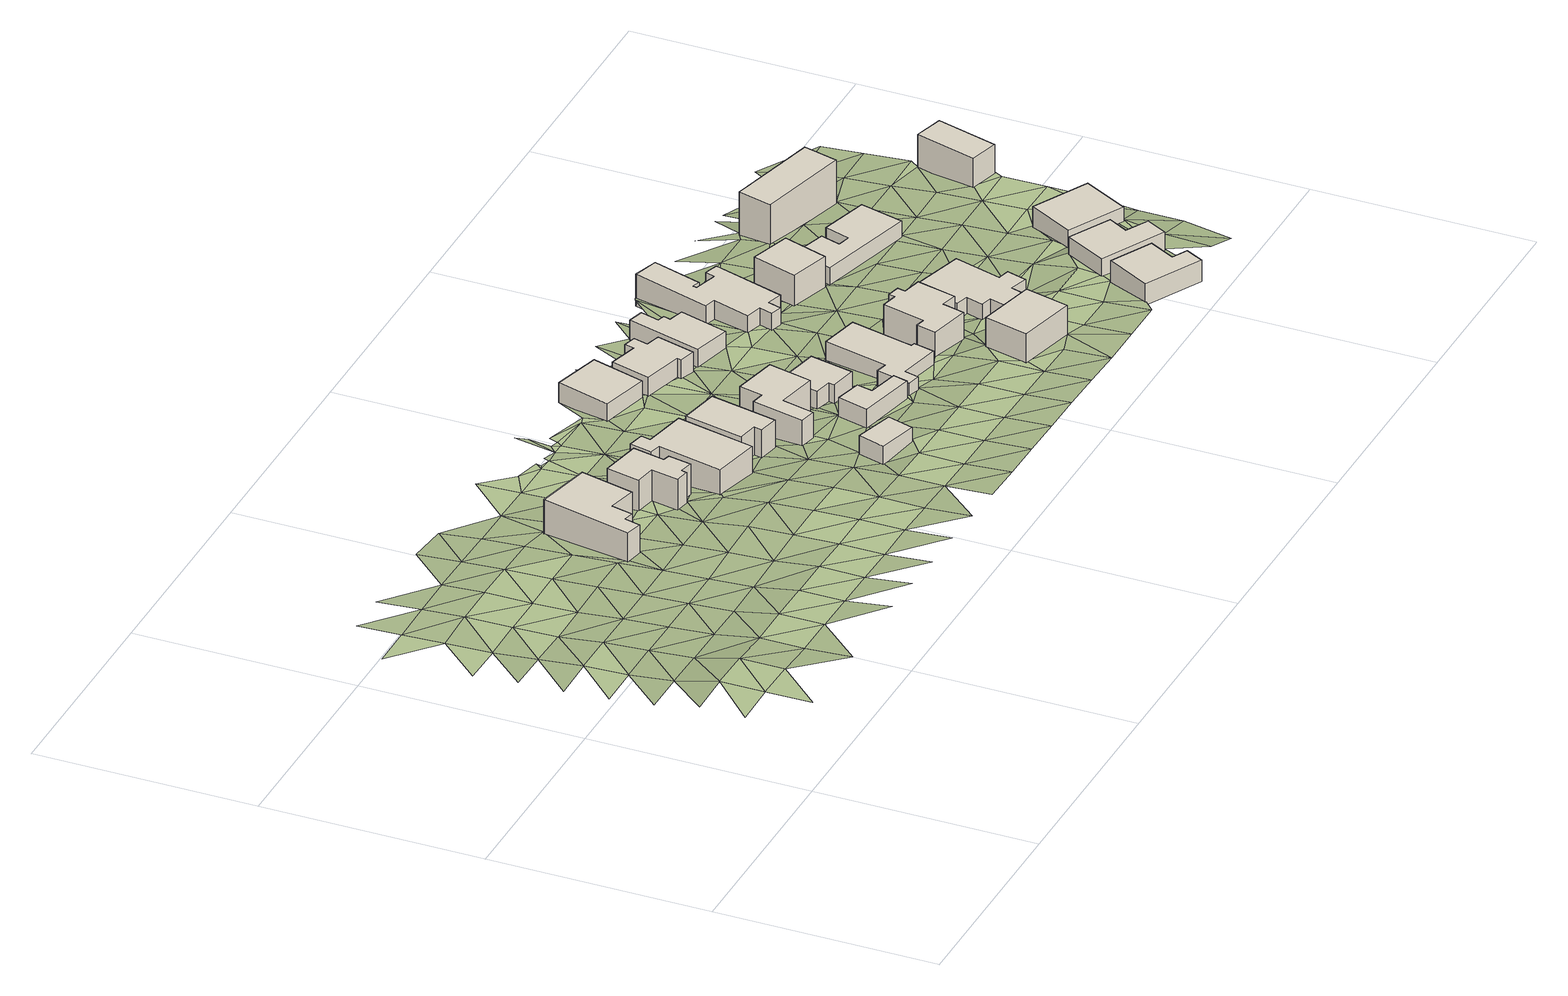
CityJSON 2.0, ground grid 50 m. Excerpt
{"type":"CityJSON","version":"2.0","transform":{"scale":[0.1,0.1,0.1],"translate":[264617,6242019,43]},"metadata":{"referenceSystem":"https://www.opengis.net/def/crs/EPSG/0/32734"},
"CityObjects":{
"building1":{"type":"Building","attributes":{"address":"98 Upper Balfour Street Salt River Cape Town","building":"house","building:levels":"2","footprint":{"type":"Polygon"},"plus_code":"CJXWXWXQ+XHX","ground_height":51.77,"building_height":6.9,"roof_height":58.67},"geometry":[{"type":"Solid","lod":"1","boundaries":[[[[0,1,2,3]],[[1,4,5,2]],[[4,6,7,5]],[[6,8,9,7]],[[8,10,11,9]],[[10,12,13,11]],[[12,14,15,13]],[[14,0,3,15]],[[3,2,5,7,9,11,13,15]],[[14,12,10,8,6,4,1,0]]]]}]},
"building2":{"type":"Building","attributes":{"address":"100 Upper Balfour Street Salt River Cape Town","building":"house","building:levels":"2","footprint":{"type":"Polygon"},"plus_code":"CMXPX4XR+XPV","ground_height":52.11,"building_height":6.9,"roof_height":59.01},"geometry":[{"type":"Solid","lod":"1","boundaries":[[[[16,17,18,19]],[[17,20,21,18]],[[20,22,23,21]],[[22,24,25,23]],[[24,26,27,25]],[[26,28,29,27]],[[28,30,31,29]],[[30,32,33,31]],[[32,34,35,33]],[[34,16,19,35]],[[19,18,21,23,25,27,29,31,33,35]],[[34,32,30,28,26,24,22,20,17,16]]]]}]},
"building3":{"type":"Building","attributes":{"address":"102 Upper Balfour Street Salt River Cape Town","building":"house","building:levels":"2","footprint":{"type":"Polygon"},"plus_code":"CPX8XFX2+XRX","ground_height":51.59,"building_height":6.9,"roof_height":58.49},"geometry":[{"type":"Solid","lod":"1","boundaries":[[[[36,37,38,39]],[[37,40,41,38]],[[40,42,43,41]],[[42,44,45,43]],[[44,46,47,45]],[[46,48,49,47]],[[48,50,51,49]],[[50,36,39,51]],[[39,38,41,43,45,47,49,51]],[[50,48,46,44,42,40,37,36]]]]}]},
"building4":{"type":"Building","attributes":{"address":"104 Upper Balfour Street Salt River Cape Town","building":"house","building:levels":"2","footprint":{"type":"Polygon"},"plus_code":"CPXWXWXQ+XFX","ground_height":51.07,"building_height":6.9,"roof_height":57.97},"geometry":[{"type":"Solid","lod":"1","boundaries":[[[[52,53,54,55]],[[53,56,57,54]],[[56,58,59,57]],[[58,60,61,59]],[[60,62,63,61]],[[62,52,55,63]],[[55,54,57,59,61,63]],[[62,60,58,56,53,52]]]]}]},
"building5":{"type":"Building","attributes":{"building":"yes","building:levels":"1","footprint":{"type":"Polygon"},"plus_code":"CQXCXCXV+XWV","ground_height":52.68,"building_height":4.1,"roof_height":56.78},"geometry":[{"type":"Solid","lod":"1","boundaries":[[[[64,65,66,67]],[[65,68,69,66]],[[68,70,71,69]],[[70,64,67,71]],[[67,66,69,71]],[[70,68,65,64]]]]}]},
"building6":{"type":"Building","attributes":{"address":"106 Upper Balfour Street Salt River Cape Town","building":"house","building:levels":"2","footprint":{"type":"Polygon"},"plus_code":"CQXJXRXW+XCX","ground_height":50.89,"building_height":6.9,"roof_height":57.79},"geometry":[{"type":"Solid","lod":"1","boundaries":[[[[72,73,74,75]],[[73,76,77,74]],[[76,78,79,77]],[[78,80,81,79]],[[80,82,83,81]],[[82,84,85,83]],[[84,86,87,85]],[[86,72,75,87]],[[75,74,77,79,81,83,85,87]],[[86,84,82,80,78,76,73,72]]]]}]},
"building7":{"type":"Building","attributes":{"address":"Woodstock Cape Town","building":"house","building:levels":"1","footprint":{"type":"Polygon"},"plus_code":"CRX3XHXJ+X4V","ground_height":51.58,"building_height":4.1,"roof_height":55.68},"geometry":[{"type":"Solid","lod":"1","boundaries":[[[[88,89,90,91]],[[89,92,93,90]],[[92,94,95,93]],[[94,96,97,95]],[[96,98,99,97]],[[98,88,91,99]],[[91,90,93,95,97,99]],[[98,96,94,92,89,88]]]]}]},
"building8":{"type":"Building","attributes":{"address":"103 Upper Balfour Street Salt River Cape Town","building":"house","building:levels":"1","footprint":{"type":"Polygon"},"plus_code":"CQXCX6X9+X9V","ground_height":48.93,"building_height":4.1,"roof_height":53.03},"geometry":[{"type":"Solid","lod":"1","boundaries":[[[[100,101,102,103]],[[101,104,105,102]],[[104,106,107,105]],[[106,100,103,107]],[[103,102,105,107]],[[106,104,101,100]]]]}]},
"building9":{"type":"Building","attributes":{"address":"108 Upper Balfour Street Salt River Cape Town","building":"house","building:levels":"1","footprint":{"type":"Polygon"},"plus_code":"CRX7XQXQ+XPV","ground_height":50.63,"building_height":4.1,"roof_height":54.73},"geometry":[{"type":"Solid","lod":"1","boundaries":[[[[108,109,110,111]],[[109,112,113,110]],[[112,114,115,113]],[[114,116,117,115]],[[116,118,119,117]],[[118,108,111,119]],[[111,110,113,115,117,119]],[[118,116,114,112,109,108]]]]}]},
"building10":{"type":"Building","attributes":{"address":"105 Upper Balfour Street Salt River Cape Town","building":"house","building:levels":"1","footprint":{"type":"Polygon"},"plus_code":"CRX2XFX2+XFW","ground_height":49.27,"building_height":4.1,"roof_height":53.37},"geometry":[{"type":"Solid","lod":"1","boundaries":[[[[120,121,122,123]],[[121,124,125,122]],[[124,126,127,125]],[[126,128,129,127]],[[128,130,131,129]],[[130,132,133,131]],[[132,134,135,133]],[[134,136,137,135]],[[136,138,139,137]],[[138,120,123,139]],[[123,122,125,127,129,131,133,135,137,139]],[[138,136,134,132,130,128,126,124,121,120]]]]}]},
"building11":{"type":"Building","attributes":{"address":"110 Upper Balfour Street Salt River Cape Town","building":"house","building:levels":"1","footprint":{"type":"Polygon"},"plus_code":"CVX3X4X4+XGR","ground_height":50.35,"building_height":4.1,"roof_height":54.45},"geometry":[{"type":"Solid","lod":"1","boundaries":[[[[140,141,142,143]],[[141,144,145,142]],[[144,146,147,145]],[[146,148,149,147]],[[148,150,151,149]],[[150,152,153,151]],[[152,154,155,153]],[[154,156,157,155]],[[156,158,159,157]],[[158,140,143,159]],[[143,142,145,147,149,151,153,155,157,159]],[[158,156,154,152,150,148,146,144,141,140]]]]}]},
"building12":{"type":"Building","attributes":{"address":"107 Upper Balfour Street Salt River Cape Town","building":"house","building:levels":"1","footprint":{"type":"Polygon"},"plus_code":"CRXMX9X7+XRR","ground_height":48.81,"building_height":4.1,"roof_height":52.91},"geometry":[{"type":"Solid","lod":"1","boundaries":[[[[160,161,162,163]],[[161,164,165,162]],[[164,166,167,165]],[[166,168,169,167]],[[168,170,171,169]],[[170,172,173,171]],[[172,174,175,173]],[[174,160,163,175]],[[163,162,165,167,169,171,173,175]],[[174,172,170,168,166,164,161,160]]]]}]},
"building13":{"type":"Building","attributes":{"address":"44 Queens Park Road Salt River Cape Town","building":"house","building:levels":"2","footprint":{"type":"Polygon"},"plus_code":"CVXVXRXJ+XQV","ground_height":52.54,"building_height":6.9,"roof_height":59.44},"geometry":[{"type":"Solid","lod":"1","boundaries":[[[[176,177,178,179]],[[177,180,181,178]],[[180,182,183,181]],[[182,176,179,183]],[[179,178,181,183]],[[182,180,177,176]]]]}]},
"building14":{"type":"Building","attributes":{"address":"112 Upper Balfour Street Salt River Cape Town","building":"house","building:levels":"2","footprint":{"type":"Polygon"},"plus_code":"CVXRX8XC+X4V","ground_height":50.2,"building_height":6.9,"roof_height":57.1},"geometry":[{"type":"Solid","lod":"1","boundaries":[[[[184,185,186,187]],[[185,188,189,186]],[[188,190,191,189]],[[190,192,193,191]],[[192,194,195,193]],[[194,196,197,195]],[[196,198,199,197]],[[198,200,201,199]],[[200,202,203,201]],[[202,204,205,203]],[[204,206,207,205]],[[206,184,187,207]],[[187,186,189,191,193,195,197,199,201,203,205,207]],[[206,204,202,200,198,196,194,192,190,188,185,184]]]]}]},
"building15":{"type":"Building","attributes":{"address":"109 Upper Balfour Street Salt River Cape Town","building":"house","building:levels":"1","footprint":{"type":"Polygon"},"plus_code":"CVXGXRX2+X7R","ground_height":48.59,"building_height":4.1,"roof_height":52.69},"geometry":[{"type":"Solid","lod":"1","boundaries":[[[[208,209,210,211]],[[209,212,213,210]],[[212,214,215,213]],[[214,216,217,215]],[[216,218,219,217]],[[218,220,221,219]],[[220,222,223,221]],[[222,224,225,223]],[[224,226,227,225]],[[226,228,229,227]],[[228,230,231,229]],[[230,232,233,231]],[[232,234,235,233]],[[234,236,237,235]],[[236,238,239,237]],[[238,208,211,239]],[[211,210,213,215,217,219,221,223,225,227,229,231,233,235,237,239]],[[238,236,234,232,230,228,226,224,222,220,218,216,214,212,209,208]]]]}]},
"building16":{"type":"Building","attributes":{"address":"114 Upper Balfour Street Woodstock Cape Town","building":"house","building:levels":"1","footprint":{"type":"Polygon"},"plus_code":"C2XFXVXF+X8X","ground_height":50.2,"building_height":4.1,"roof_height":54.3},"geometry":[{"type":"Solid","lod":"1","boundaries":[[[[240,241,242,243]],[[241,244,245,242]],[[244,246,247,245]],[[246,248,249,247]],[[248,250,251,249]],[[250,252,253,251]],[[252,254,255,253]],[[254,256,257,255]],[[256,258,259,257]],[[258,260,261,259]],[[260,262,263,261]],[[262,240,243,263]],[[243,242,245,247,249,251,253,255,257,259,261,263]],[[262,260,258,256,254,252,250,248,246,244,241,240]]]]}]},
"building17":{"type":"Building","attributes":{"address":"111 Upper Balfour Street Salt River Cape Town","building":"house","building:levels":"2","footprint":{"type":"Polygon"},"plus_code":"C2X5XVX8+X2W","ground_height":48.34,"building_height":6.9,"roof_height":55.24},"geometry":[{"type":"Solid","lod":"1","boundaries":[[[[264,265,266,267]],[[265,268,269,266]],[[268,270,271,269]],[[270,264,267,271]],[[267,266,269,271]],[[270,268,265,264]]]]}]},
"building18":{"type":"Building","attributes":{"address":"33 Queens Park Road Woodstock Cape Town","building":"house","building:levels":"1","footprint":{"type":"Polygon"},"plus_code":"C3XCX3X8+XQV","ground_height":52.78,"building_height":4.1,"roof_height":56.88},"geometry":[{"type":"Solid","lod":"1","boundaries":[[[[272,273,274,275]],[[273,276,277,274]],[[276,278,279,277]],[[278,280,281,279]],[[280,282,283,281]],[[282,272,275,283]],[[275,274,277,279,281,283]],[[282,280,278,276,273,272]]]]}]},
"building19":{"type":"Building","attributes":{"address":"40 Queens Park Road Salt River Cape Town","building":"house","building:levels":"1","footprint":{"type":"Polygon"},"plus_code":"C3X8X2X9+XMR","ground_height":47.95,"building_height":4.1,"roof_height":52.05},"geometry":[{"type":"Solid","lod":"1","boundaries":[[[[284,285,286,287]],[[285,288,289,286]],[[288,290,291,289]],[[290,292,293,291]],[[292,294,295,293]],[[294,296,297,295]],[[296,298,299,297]],[[298,284,287,299]],[[287,286,289,291,293,295,297,299]],[[298,296,294,292,290,288,285,284]]]]}]},
"building20":{"type":"Building","attributes":{"address":"31 Queens Park Road Woodstock Cape Town","building":"house","building:levels":"1","footprint":{"type":"Polygon"},"plus_code":"C3XPXHXF+X6W","ground_height":51.84,"building_height":4.1,"roof_height":55.94},"geometry":[{"type":"Solid","lod":"1","boundaries":[[[[300,301,302,303]],[[301,304,305,302]],[[304,306,307,305]],[[306,308,309,307]],[[308,310,311,309]],[[310,300,303,311]],[[303,302,305,307,309,311]],[[310,308,306,304,301,300]]]]}]},
"building21":{"type":"Building","attributes":{"address":"29 Queens Park Road Woodstock Cape Town","building":"house","building:levels":"1","footprint":{"type":"Polygon"},"plus_code":"C4X8X3XC+XWV","ground_height":50.14,"building_height":4.1,"roof_height":54.24},"geometry":[{"type":"Solid","lod":"1","boundaries":[[[[312,313,314,315]],[[313,316,317,314]],[[316,318,319,317]],[[318,312,315,319]],[[315,314,317,319]],[[318,316,313,312]]]]}]},
"building22":{"type":"Building","attributes":{"address":"38 Queens Park Road Salt River Cape Town","building":"apartments","building:levels":"3","footprint":{"type":"Polygon"},"plus_code":"C3XFXFXV+XMX","ground_height":47.08,"building_height":9.7,"roof_height":56.78},"geometry":[{"type":"Solid","lod":"1","boundaries":[[[[320,321,322,323]],[[321,324,325,322]],[[324,326,327,325]],[[326,320,323,327]],[[323,322,325,327]],[[326,324,321,320]]]]}]},
"building23":{"type":"Building","attributes":{"address":"113 Upper Balfour Street Salt River Cape Town","building":"house","building:levels":"2","footprint":{"type":"Polygon"},"plus_code":"C4XVXJXW+X2X","ground_height":48.67,"building_height":6.9,"roof_height":55.57},"geometry":[{"type":"Solid","lod":"1","boundaries":[[[[328,329,330,331,332,333]],[[329,334,335,331,330]],[[334,336,337,335]],[[336,328,333,332,337]],[[332,331,335,337]],[[336,334,329,328]]]]}]},
"terrain1":{"type":"TINRelief","geometry":[{"type":"CompositeSurface","lod":"1","boundaries":[[[338,339,340]],[[341,338,342]],[[343,340,344]],[[345,346,342]],[[347,338,340]],[[348,345,349]],[[347,340,343]],[[350,342,338]],[[351,352,349]],[[338,347,350]],[[353,345,342]],[[354,351,355]],[[353,342,350]],[[356,349,345]],[[347,343,357]],[[358,357,343]],[[359,360,355]],[[345,353,356]],[[361,351,349]],[[350,347,362]],[[357,362,347]],[[361,349,356]],[[363,359,364]],[[365,355,351]],[[353,350,366]],[[362,366,350]],[[367,357,358]],[[351,361,365]],[[356,353,368]],[[359,355,369]],[[357,367,362]],[[366,368,353]],[[359,369,364]],[[369,355,365]],[[370,361,356]],[[368,370,356]],[[364,371,372]],[[373,366,362]],[[362,367,374]],[[365,361,375]],[[371,364,369]],[[370,375,361]],[[362,374,373]],[[376,368,366]],[[369,365,377]],[[368,376,370]],[[375,377,365]],[[366,373,376]],[[374,367,378]],[[369,379,371]],[[378,367,380]],[[377,379,369]],[[381,375,370]],[[370,376,382]],[[383,384,371]],[[373,374,385]],[[374,378,386]],[[370,382,381]],[[379,383,371]],[[375,387,377]],[[373,385,376]],[[374,386,385]],[[375,381,387]],[[376,388,382]],[[377,389,379]],[[390,386,378]],[[388,376,385]],[[389,383,379]],[[391,390,378]],[[377,387,389]],[[381,382,392]],[[386,393,385]],[[382,388,394]],[[390,393,386]],[[387,381,392]],[[382,394,392]],[[383,389,395]],[[396,388,385]],[[395,397,383]],[[393,396,385]],[[389,387,398]],[[399,394,388]],[[398,387,392]],[[400,393,390]],[[401,392,394]],[[396,399,388]],[[402,395,389]],[[390,403,400]],[[394,404,401]],[[401,398,392]],[[389,398,402]],[[396,393,405]],[[399,406,394]],[[406,404,394]],[[405,393,400]],[[395,407,397]],[[402,408,395]],[[401,409,398]],[[408,407,395]],[[410,399,396]],[[405,411,396]],[[412,413,404]],[[398,409,402]],[[404,406,414]],[[414,412,404]],[[396,411,410]],[[402,409,408]],[[415,406,399]],[[400,416,405]],[[412,414,417]],[[416,400,418]],[[399,410,415]],[[414,406,419]],[[420,411,405]],[[417,414,421]],[[407,408,422]],[[409,422,408]],[[405,416,420]],[[419,406,415]],[[422,409,423]],[[414,419,421]],[[410,411,424]],[[411,420,425]],[[423,409,0]],[[415,410,424]],[[411,425,424]],[[416,426,420]],[[427,421,419]],[[415,428,419]],[[429,422,423]],[[426,416,430]],[[431,421,427]],[[421,431,0]],[[432,428,415]],[[423,0,429]],[[420,433,425]],[[434,427,419]],[[435,415,424]],[[428,434,419]],[[435,432,415]],[[17,431,427]],[[433,420,426]],[[17,0,431]],[[429,436,422]],[[425,437,424]],[[422,436,438]],[[437,425,433]],[[439,426,430]],[[435,440,432]],[[432,441,442]],[[441,432,440]],[[424,443,435]],[[0,17,444]],[[0,444,429]],[[426,439,433]],[[443,424,437]],[[435,443,440]],[[444,436,429]],[[440,445,441]],[[16,444,17]],[[446,438,436]],[[447,448,449]],[[449,441,445]],[[448,447,16]],[[437,433,450]],[[433,439,451]],[[440,443,452]],[[449,445,447]],[[446,436,453]],[[453,436,444]],[[16,447,454]],[[443,437,450]],[[433,451,450]],[[16,454,444]],[[455,456,439]],[[453,457,446]],[[458,452,443]],[[444,459,453]],[[460,451,439]],[[461,444,454]],[[458,443,450]],[[462,457,453]],[[453,459,462]],[[460,439,456]],[[463,464,465]],[[464,461,454]],[[450,451,466]],[[444,461,459]],[[452,467,468]],[[464,463,461]],[[458,467,452]],[[36,463,465]],[[452,468,36]],[[469,451,460]],[[451,469,466]],[[459,470,471]],[[450,472,458]],[[472,450,466]],[[461,470,459]],[[468,467,473]],[[460,456,474]],[[475,467,458]],[[36,468,53]],[[470,461,476]],[[463,477,461]],[[470,476,478]],[[477,463,36]],[[475,458,479]],[[480,466,469]],[[481,470,478]],[[482,458,472]],[[483,478,476]],[[460,484,469]],[[479,458,482]],[[481,485,470]],[[36,53,477]],[[460,474,484]],[[476,461,486]],[[461,477,487]],[[476,486,483]],[[480,469,488]],[[489,475,479]],[[482,490,479]],[[488,469,484]],[[486,491,483]],[[53,492,477]],[[461,487,486]],[[493,482,472]],[[493,472,68]],[[492,475,489]],[[484,474,494]],[[480,495,68]],[[496,491,486]],[[477,497,487]],[[488,495,480]],[[482,498,490]],[[477,492,497]],[[489,499,492]],[[487,500,486]],[[484,501,488]],[[489,502,499]],[[493,68,495]],[[498,503,490]],[[482,493,498]],[[496,486,500]],[[504,492,499]],[[501,484,494]],[[505,500,487]],[[504,499,502]],[[504,497,492]],[[487,497,505]],[[506,495,488]],[[500,104,496]],[[488,501,506]],[[503,498,507]],[[495,508,493]],[[500,505,509]],[[501,494,510]],[[497,504,511]],[[495,506,508]],[[498,512,507]],[[497,513,505]],[[512,498,514]],[[508,515,493]],[[72,516,504]],[[504,516,511]],[[514,498,98]],[[497,511,513]],[[501,517,506]],[[507,512,108]],[[509,505,513]],[[512,514,518]],[[517,501,510]],[[96,519,98]],[[108,72,507]],[[511,516,72]],[[508,506,520]],[[94,519,96]],[[515,508,521]],[[514,98,522]],[[523,509,513]],[[524,513,511]],[[525,506,517]],[[519,522,98]],[[521,94,515]],[[520,521,508]],[[506,525,520]],[[72,108,526]],[[509,523,527]],[[519,94,528]],[[94,521,528]],[[513,524,529]],[[511,530,524]],[[511,72,531]],[[517,510,532]],[[519,528,522]],[[526,108,533]],[[530,511,534]],[[531,72,526]],[[529,524,530]],[[520,525,535]],[[522,528,536]],[[520,535,537]],[[517,538,525]],[[511,531,534]],[[539,527,523]],[[538,517,532]],[[540,539,523]],[[539,541,527]],[[522,536,542]],[[535,525,543]],[[535,544,537]],[[533,522,542]],[[534,531,545]],[[543,525,538]],[[546,526,533]],[[531,526,546]],[[534,545,547]],[[534,547,128]],[[538,532,548]],[[549,544,535]],[[535,543,549]],[[545,531,550]],[[546,533,542]],[[551,132,130]],[[538,552,543]],[[551,130,128]],[[553,539,132]],[[554,547,545]],[[546,555,531]],[[544,556,557]],[[558,552,538]],[[550,531,555]],[[554,128,547]],[[556,544,549]],[[132,551,554]],[[559,543,552]],[[128,554,551]],[[558,538,548]],[[549,543,559]],[[554,553,132]],[[557,560,561]],[[557,556,562]],[[562,560,557]],[[563,546,542]],[[564,561,560]],[[549,565,556]],[[560,562,566]],[[140,561,564]],[[546,567,555]],[[549,559,565]],[[552,558,176]],[[140,563,542]],[[568,550,555]],[[558,548,176]],[[569,161,550]],[[569,550,568]],[[570,560,566]],[[546,563,567]],[[570,564,560]],[[571,168,166]],[[161,166,164]],[[571,170,168]],[[568,555,567]],[[140,564,570]],[[565,559,572]],[[548,573,176]],[[554,170,574]],[[571,166,161]],[[569,575,161]],[[569,568,575]],[[571,574,170]],[[559,576,572]],[[568,567,577]],[[570,578,140]],[[567,563,579]],[[572,580,565]],[[565,580,581]],[[563,140,582]],[[568,583,575]],[[177,576,559]],[[584,176,573]],[[570,192,190]],[[161,585,571]],[[578,570,190]],[[582,579,563]],[[161,575,585]],[[578,582,140]],[[586,580,572]],[[587,176,584]],[[587,177,176]],[[572,576,586]],[[579,588,589]],[[590,584,573]],[[190,188,578]],[[591,580,586]],[[582,588,579]],[[592,580,591]],[[592,188,185]],[[593,586,576]],[[591,586,594]],[[576,177,595]],[[177,587,595]],[[578,188,241]],[[585,575,596]],[[587,584,597]],[[188,592,241]],[[241,592,591]],[[598,599,600]],[[588,582,601]],[[597,584,590]],[[582,578,602]],[[603,588,601]],[[599,598,604]],[[241,602,578]],[[605,588,603]],[[587,606,595]],[[587,597,606]],[[607,599,604]],[[608,597,590]],[[609,588,605]],[[582,610,601]],[[268,603,601]],[[611,595,612]],[[607,222,599]],[[582,602,613]],[[603,268,605]],[[606,612,595]],[[613,610,582]],[[614,222,607]],[[607,609,614]],[[605,268,609]],[[615,597,608]],[[241,616,602]],[[606,597,615]],[[222,614,617]],[[618,619,612]],[[620,610,613]],[[621,609,268]],[[622,623,619]],[[613,602,624]],[[625,612,606]],[[626,614,609]],[[616,623,622]],[[627,606,615]],[[602,616,624]],[[614,626,617]],[[620,628,610]],[[618,612,629]],[[630,620,613]],[[627,625,606]],[[621,268,265]],[[629,619,618]],[[626,609,621]],[[265,610,628]],[[624,630,613]],[[625,629,612]],[[619,631,622]],[[282,627,615]],[[631,616,622]],[[629,631,619]],[[627,632,625]],[[624,616,633]],[[634,621,265]],[[634,265,628]],[[620,630,635]],[[636,626,621]],[[625,632,629]],[[633,630,624]],[[627,282,637]],[[616,631,633]],[[634,628,638]],[[639,640,641]],[[640,639,638]],[[636,621,634]],[[642,643,626]],[[637,282,644]],[[645,629,632]],[[646,620,635]],[[647,639,641]],[[638,639,647]],[[636,642,626]],[[631,629,648]],[[633,635,630]],[[638,647,634]],[[648,629,645]],[[645,632,649]],[[650,642,636]],[[651,633,631]],[[648,652,631]],[[646,635,633]],[[636,634,653]],[[653,634,647]],[[654,304,649]],[[642,650,655]],[[651,631,652]],[[637,656,657]],[[304,637,657]],[[633,651,646]],[[648,645,658]],[[659,645,649]],[[284,653,647]],[[659,649,304]],[[658,652,648]],[[645,659,660]],[[304,657,660]],[[656,661,657]],[[646,651,662]],[[659,304,660]],[[662,284,646]],[[653,663,636]],[[664,665,650]],[[652,658,666]],[[651,652,667]],[[668,660,657]],[[284,663,653]],[[662,669,284]],[[320,664,650]],[[668,657,661]],[[667,662,651]],[[667,652,666]],[[669,663,284]],[[312,666,658]],[[670,664,671]],[[672,660,668]],[[660,672,312]],[[673,669,662]],[[662,667,674]],[[664,320,671]],[[669,673,663]],[[662,674,673]],[[666,675,667]],[[675,666,312]],[[312,672,676]],[[670,671,677]],[[674,667,678]],[[312,676,675]],[[663,679,320]],[[320,677,671]],[[663,673,679]],[[680,678,667]],[[667,675,680]],[[674,678,334]],[[674,334,673]],[[320,681,677]],[[320,679,681]],[[682,678,680]],[[673,683,679]],[[684,677,681]],[[683,673,334]],[[681,679,685]],[[685,679,683]],[[681,686,684]],[[686,681,685]]]}]}
},
"vertices":[
[699,812,72],[572,841,72],[572,841,157],[699,812,157],[524,635,72],[524,635,157],[562,626,72],[562,626,157],[571,662,72],[571,662,157],[594,656,72],[594,656,157],[605,705,72],[605,705,157],[670,690,72],[670,690,157],
[820,752,82],[728,770,82],[728,770,160],[820,752,160],[712,694,82],[712,694,160],[758,685,82],[758,685,160],[746,623,82],[746,623,160],[778,617,82],[778,617,160],[781,629,82],[781,629,160],[811,623,82],[811,623,160],[821,675,82],[821,675,160],[805,679,82],[805,679,160],
[968,718,73],[871,738,73],[871,738,155],[968,718,155],[876,760,73],[876,760,155],[839,768,73],[839,768,155],[829,717,73],[829,717,155],[854,711,73],[854,711,155],[822,562,73],[822,562,155],[930,539,73],[930,539,155],
[1079,693,73],[988,711,73],[988,711,150],[1079,693,150],[960,577,73],[960,577,150],[1005,568,73],[1005,568,150],[1001,549,73],[1001,549,150],[1047,540,73],[1047,540,150],
[1061,308,94],[1150,283,94],[1150,283,138],[1061,308,138],[1168,343,94],[1168,343,138],[1079,369,94],[1079,369,138],
[1239,636,73],[1138,658,73],[1138,658,148],[1239,636,148],[1126,604,73],[1126,604,148],[1097,610,73],[1097,610,148],[1071,491,73],[1071,491,148],[1108,483,73],[1108,483,148],[1125,557,73],[1125,557,148],[1217,537,73],[1217,537,148],
[1210,472,82],[1192,402,82],[1192,402,127],[1210,472,127],[1323,370,82],[1323,370,127],[1332,404,82],[1332,404,127],[1262,421,82],[1262,421,127],[1270,457,82],[1270,457,127],
[1149,877,53],[1184,999,53],[1184,999,100],[1149,877,100],[1075,1029,53],[1075,1029,100],[1041,907,53],[1041,907,100],
[1247,613,73],[1229,527,73],[1229,527,117],[1247,613,117],[1268,519,73],[1268,519,117],[1265,506,73],[1265,506,117],[1326,493,73],[1326,493,117],[1347,592,73],[1347,592,117],
[1160,869,54],[1250,845,54],[1250,845,104],[1160,869,104],[1248,835,54],[1248,835,104],[1285,825,54],[1285,825,104],[1309,913,54],[1309,913,104],[1276,922,54],[1276,922,104],[1285,955,54],[1285,955,104],[1256,963,54],[1256,963,104],[1250,941,54],[1250,941,104],[1184,959,54],[1184,959,104],
[1502,569,70],[1413,589,70],[1413,589,115],[1502,569,115],[1379,443,70],[1379,443,115],[1353,449,70],[1353,449,115],[1335,371,70],[1335,371,115],[1365,364,70],[1365,364,115],[1373,396,70],[1373,396,115],[1467,375,70],[1467,375,115],[1478,423,70],[1478,423,115],[1469,425,70],[1469,425,115],
[1391,800,53],[1423,911,53],[1423,911,99],[1391,800,99],[1388,921,53],[1388,921,99],[1393,937,53],[1393,937,99],[1376,942,53],[1376,942,99],[1388,984,53],[1388,984,99],[1352,994,53],[1352,994,99],[1305,824,53],[1305,824,99],
[1663,167,95],[1687,267,95],[1687,267,164],[1663,167,164],[1554,299,95],[1554,299,164],[1530,199,95],[1530,199,164],
[1658,493,65],[1615,503,65],[1615,503,141],[1658,493,141],[1619,521,65],[1619,521,141],[1590,528,65],[1590,528,141],[1587,513,65],[1587,513,141],[1550,522,65],[1550,522,141],[1527,424,65],[1527,424,141],[1506,429,65],[1506,429,141],[1495,384,65],[1495,384,141],[1588,362,65],[1588,362,141],[1600,412,65],[1600,412,141],[1637,403,65],[1637,403,141],
[1564,755,21],[1614,918,21],[1614,918,97],[1564,755,97],[1583,928,21],[1583,928,97],[1576,906,21],[1576,906,97],[1523,922,21],[1523,922,97],[1525,930,21],[1525,930,97],[1542,924,21],[1542,924,97],[1577,1037,21],[1577,1037,97],[1520,1054,21],[1520,1054,97],[1466,877,21],[1466,877,97],[1492,869,21],[1492,869,97],[1465,784,21],[1465,784,97],[1502,773,21],[1502,773,97],[1493,743,21],[1493,743,97],[1520,735,21],[1520,735,97],[1529,766,21],[1529,766,97],
[1811,476,65],[1685,512,65],[1685,512,113],[1811,476,113],[1654,405,65],[1654,405,113],[1683,397,65],[1683,397,113],[1671,358,65],[1671,358,113],[1697,351,65],[1697,351,113],[1684,305,65],[1684,305,113],[1741,288,65],[1741,288,113],[1753,328,65],[1753,328,113],[1794,316,65],[1794,316,113],[1807,361,65],[1807,361,113],[1780,368,65],[1780,368,113],
[1698,715,48],[1731,817,48],[1731,817,122],[1698,715,122],[1639,846,48],[1639,846,122],[1607,744,48],[1607,744,122],
[1890,171,88],[1837,71,88],[1837,71,139],[1890,171,139],[1966,4,88],[1966,4,139],[1987,45,88],[1987,45,139],[1953,63,88],[1953,63,139],[1984,122,88],[1984,122,139],
[1956,748,50],[1847,779,50],[1847,779,90],[1956,748,90],[1829,722,50],[1829,722,90],[1800,729,50],[1800,729,90],[1814,774,50],[1814,774,90],[1742,796,50],[1742,796,90],[1708,710,50],[1708,710,90],[1931,649,50],[1931,649,90],
[1904,197,82],[2049,121,82],[2049,121,129],[1904,197,129],[2074,169,82],[2074,169,129],[2023,196,82],[2023,196,129],[2048,241,82],[2048,241,129],[1954,291,82],[1954,291,129],
[2181,349,63],[2055,415,63],[2055,415,112],[2181,349,112],[2000,312,63],[2000,312,112],[2127,246,63],[2127,246,112],
[2040,910,12],[1830,963,12],[1830,963,138],[2040,910,138],[1810,886,12],[1810,886,138],[2020,832,12],[2020,832,138],
[2220,571,48],[2259,710,48],[2259,710,121],[2259,710,126],[2220,571,126],[2220,571,121],[2193,729,48],[2193,729,126],[2154,589,48],[2154,589,126],
[107,250,139],[7,150,136],[107,150,139],[7,250,136],[107,350,115],[207,150,137],[107,45,141],[107,450,105],[7,350,116],[207,250,137],[7,450,105],[107,550,101],[207,350,113],[107,650,91],[7,550,98],[207,450,105],[7,650,94],[107,750,82],[207,550,99],[307,150,128],[307,45,135],[107,855,78],[7,750,84],[207,650,88],[307,250,128],[7,950,74],[107,950,74],[207,750,85],[307,350,111],[407,150,128],[307,450,104],[207,855,83],[307,550,98],[207,950,78],[107,1050,70],[407,350,109],[407,250,128],[307,650,88],[407,450,103],[307,750,85],[507,150,127],[307,855,84],[507,45,140],[407,650,92],[407,550,98],[307,950,78],[207,1050,70],[507,350,110],[507,250,127],[407,750,86],[507,450,104],[407,855,82],[607,150,126],[607,45,137],[507,650,92],[607,250,126],[507,550,99],[407,950,76],[607,350,114],[407,1050,69],[507,750,86],[607,450,110],[707,150,123],[524,635,92],[507,855,80],[707,45,131],[562,626,94],[707,250,123],[607,550,102],[500,1041,68],[507,950,74],[572,841,80],[707,450,114],[707,350,119],[594,656,94],[571,662,94],[607,650,94],[707,550,100],[808,150,123],[605,705,88],[808,45,131],[707,650,91],[808,250,123],[670,690,91],[607,950,71],[607,855,80],[808,450,114],[808,350,119],[908,150,119],[712,694,91],[746,623,91],[707,855,72],[908,45,126],[707,750,82],[778,617,91],[908,250,119],[758,685,91],[808,550,100],[707,950,68],[908,350,117],[707,1050,65],[1008,150,113],[822,562,100],[811,623,91],[781,629,91],[908,450,110],[808,855,72],[854,711,82],[762,981,68],[829,717,82],[805,679,91],[821,675,91],[1008,350,107],[1008,250,113],[930,539,94],[808,950,68],[839,768,82],[1008,45,120],[1108,45,116],[820,967,68],[1008,450,101],[842,948,68],[1108,150,109],[908,855,69],[817,954,68],[908,750,77],[876,760,77],[871,738,77],[1061,308,97],[1001,549,88],[960,577,88],[1108,250,109],[881,952,65],[846,961,68],[1079,369,97],[1005,568,88],[1208,45,113],[1047,540,88],[908,950,65],[1008,750,73],[897,968,65],[1071,491,91],[1150,283,109],[912,1024,60],[1108,450,91],[918,962,65],[1208,150,107],[906,1052,60],[1008,950,62],[1008,855,66],[1208,250,107],[1097,610,77],[1108,483,91],[924,983,65],[1079,693,77],[1192,402,86],[1308,45,111],[1208,350,94],[1028,955,62],[1108,750,69],[1210,472,86],[1108,650,77],[1041,907,62],[1308,150,105],[1126,604,77],[1125,557,83],[1138,658,77],[1108,855,65],[1308,250,105],[1217,537,79],[1308,350,90],[1149,877,65],[1408,45,109],[1208,750,67],[1229,527,79],[1160,869,63],[1265,506,76],[1323,370,90],[1208,650,73],[1408,150,102],[1268,519,76],[1308,450,82],[1365,364,88],[1335,371,90],[1326,493,82],[1184,959,56],[1208,855,63],[1408,250,102],[1308,650,70],[1184,999,56],[1353,449,82],[1250,845,63],[1248,835,63],[1308,750,65],[1508,45,106],[1347,592,76],[1285,825,60],[1408,350,88],[1379,443,80],[1373,396,88],[1508,150,99],[1256,963,56],[1250,941,56],[1208,1050,49],[1413,589,74],[1508,250,99],[1467,375,87],[1305,824,60],[1408,650,67],[1308,855,60],[1608,45,101],[1508,350,87],[1391,800,63],[1308,950,54],[1530,199,99],[1308,1050,48],[1352,994,54],[1408,750,63],[1495,384,87],[1478,423,77],[1608,150,95],[1554,299,99],[1508,450,77],[1469,425,77],[1506,429,77],[1508,650,65],[1508,550,70],[1588,362,81],[1527,424,77],[1493,743,61],[1465,784,61],[1408,855,58],[1550,522,70],[1408,950,53],[1608,350,81],[1708,45,101],[1408,1050,48],[1466,877,56],[1684,305,81],[1502,773,61],[1608,550,65],[1520,735,61],[1637,403,72],[1600,412,72],[1608,650,60],[1492,869,56],[1708,150,95],[1508,1050,44],[1671,358,81],[1708,250,95],[1564,755,53],[1529,766,61],[1809,45,100],[1654,405,72],[1658,493,72],[1697,351,81],[1683,397,81],[1741,288,95],[1520,1054,44],[1809,150,93],[1523,922,50],[1542,924,50],[1525,930,50],[1607,744,53],[1708,550,65],[1608,750,53],[1576,906,42],[1608,855,48],[1809,250,93],[1583,928,42],[1837,71,100],[1614,918,42],[1698,715,53],[1753,328,81],[1794,316,78],[1708,650,60],[1608,950,42],[1890,171,91],[1811,476,70],[1608,1050,21],[1809,350,78],[1807,361,78],[1708,710,53],[1708,855,48],[1809,450,70],[1780,368,78],[1809,550,62],[1909,250,91],[1708,950,42],[1904,197,91],[1742,796,53],[1909,350,75],[1809,650,57],[1909,450,67],[1954,291,91],[1909,550,60],[1809,855,48],[1909,650,55],[1810,886,48],[2049,121,88],[1814,774,51],[1809,750,51],[1800,729,51],[1829,722,51],[1809,950,40],[1708,1050,21],[2009,45,94],[2000,312,74],[1931,649,55],[1847,779,51],[2009,350,74],[2048,241,88],[1830,963,40],[2009,550,60],[2009,450,66],[1909,855,41],[2023,196,88],[1809,1050,11],[2109,45,79],[2109,150,82],[2055,415,66],[2109,250,82],[2127,246,82],[2209,45,41],[2009,650,53],[2020,832,38],[1909,950,22],[1909,1050,1],[2109,450,65],[2109,550,61],[2209,150,56],[2009,750,47],[1936,1044,1],[2009,950,12],[2209,250,56],[2109,750,46],[2109,650,55],[2209,450,63],[2209,350,63],[2058,974,12],[2154,589,61],[2109,855,39],[2209,550,61],[2109,950,24],[2220,571,61],[2209,750,48],[2109,1050,4],[2209,855,39],[2209,950,32]
]}
